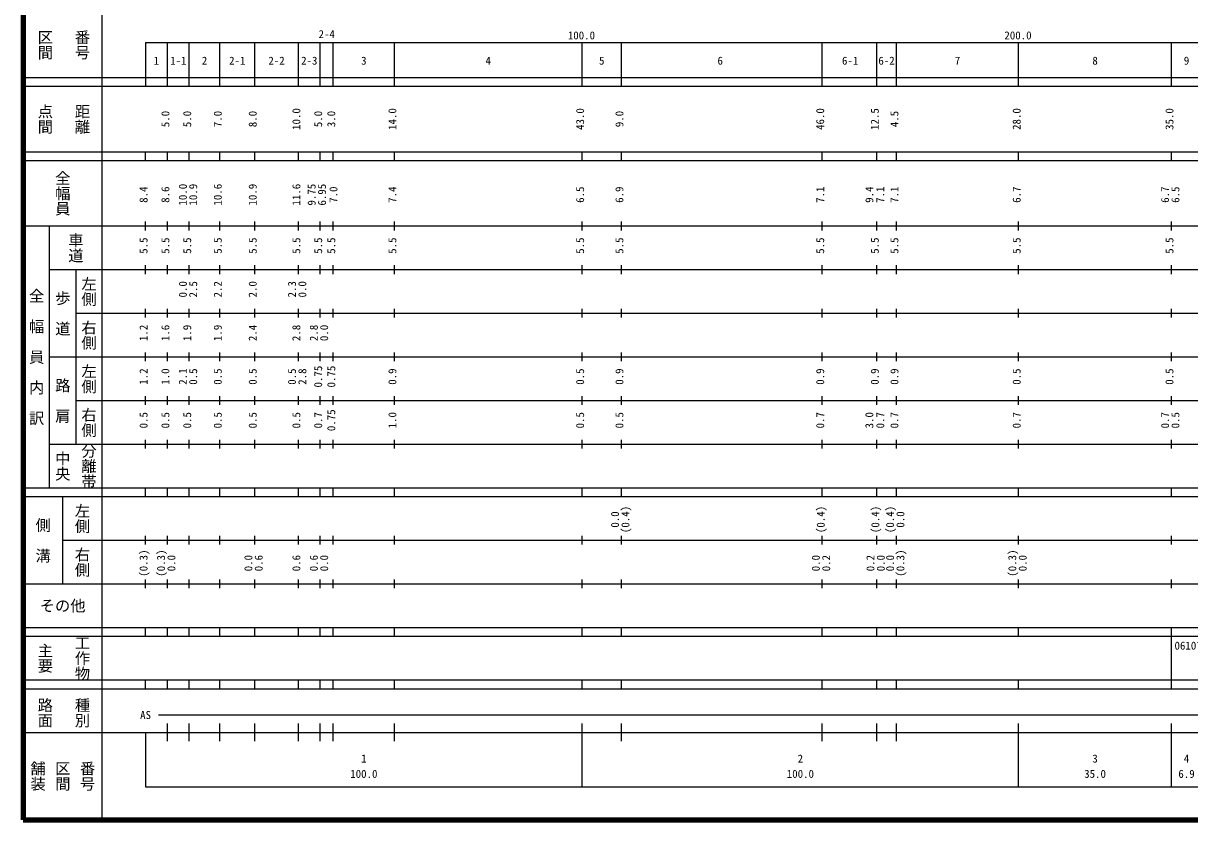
# Model space of a CAD drawing. Units: millimetres on the paper, enlarged 1000 times. Extents: x 40000 to 423008634, y 20000 to 333183309.
# Drawn here: x 40000 to 307173, y 20000 to 202424 of the extents above; entities that cross this region are included whole.
import ezdxf
from ezdxf.enums import TextEntityAlignment as Align

# ---------------------------------------------------------------- set-up
doc = ezdxf.new("R2010")
doc.units = ezdxf.units.MM
doc.header["$LTSCALE"] = 1000
doc.layers.add('M-TTL', color=2, linetype='Continuous', lineweight=140)
doc.layers.add('M-TTL-BAND', color=7, linetype='Continuous', lineweight=25)
doc.styles.add('@ＭＳ ゴシック', font='')
doc.styles.add('ＭＳ ゴシック', font='')
doc.styles.get('@ＭＳ ゴシック').set_extended_font_data('@MS Gothic')
doc.styles.get('ＭＳ ゴシック').set_extended_font_data('MS Gothic')

msp = doc.modelspace()

# ---------------------------------------------------------------- linework, layer by layer
at = {"layer": 'M-TTL'}
for p, q in [((40000, 380000), (40000, 20000)), ((40000, 20000), (680000, 20000))]:
    msp.add_line(p, q, dxfattribs=at)
at = {"layer": 'M-TTL-BAND'}
for p, q in [((58000, 370000), (58000, 20000)), ((68000, 198000), (579000, 198000)), ((68000, 198000), (68000, 188000)), ((73000, 188000), (73000, 198000)), ((78000, 188000), (78000, 198000)), ((85000, 188000), (85000, 198000)), ((93000, 188000), (93000, 198000)), ((103000, 188000), (103000, 198000)), ((108000, 188000), (108000, 198000)), ((111000, 188000), (111000, 198000)), ((125000, 188000), (125000, 198000)), ((168000, 188000), (168000, 198000)), ((177000, 188000), (177000, 198000)), ((223000, 188000), (223000, 198000)), ((235500, 188000), (235500, 198000)), ((240000, 188000), (240000, 198000)), ((268000, 188000), (268000, 198000)), ((303000, 188000), (303000, 198000)), ((40000, 190000), (579000, 190000)), ((40000, 188000), (579000, 188000)), ((40000, 173000), (579000, 173000)), ((40000, 171000), (579000, 171000)), ((68000, 171000), (68000, 173000)), ((73000, 171000), (73000, 173000)), ((78000, 171000), (78000, 173000)), ((85000, 171000), (85000, 173000)), ((93000, 171000), (93000, 173000)), ((103000, 171000), (103000, 173000)), ((108000, 171000), (108000, 173000)), ((111000, 171000), (111000, 173000)), ((125000, 171000), (125000, 173000)), ((168000, 171000), (168000, 173000)), ((177000, 171000), (177000, 173000)), ((223000, 171000), (223000, 173000)), ((235500, 171000), (235500, 173000)), ((240000, 171000), (240000, 173000)), ((268000, 171000), (268000, 173000)), ((303000, 171000), (303000, 173000)), ((40000, 156000), (579000, 156000)), ((46000, 96000), (46000, 156000)), ((68000, 155000), (68000, 157000)), ((73000, 155000), (73000, 157000)), ((78000, 155000), (78000, 157000)), ((85000, 155000), (85000, 157000)), ((93000, 155000), (93000, 157000)), ((103000, 155000), (103000, 157000)), ((108000, 155000), (108000, 157000)), ((111000, 155000), (111000, 157000)), ((125000, 155000), (125000, 157000)), ((168000, 155000), (168000, 157000)), ((177000, 155000), (177000, 157000)), ((223000, 155000), (223000, 157000)), ((235500, 155000), (235500, 157000)), ((240000, 155000), (240000, 157000)), ((268000, 155000), (268000, 157000)), ((303000, 155000), (303000, 157000)), ((68000, 145000), (68000, 147000)), ((73000, 145000), (73000, 147000)), ((78000, 145000), (78000, 147000)), ((85000, 145000), (85000, 147000)), ((93000, 145000), (93000, 147000)), ((103000, 145000), (103000, 147000)), ((108000, 145000), (108000, 147000)), ((111000, 145000), (111000, 147000)), ((125000, 145000), (125000, 147000)), ((168000, 145000), (168000, 147000)), ((177000, 145000), (177000, 147000)), ((223000, 145000), (223000, 147000)), ((235500, 145000), (235500, 147000)), ((240000, 145000), (240000, 147000)), ((268000, 145000), (268000, 147000)), ((303000, 145000), (303000, 147000)), ((46000, 146000), (579000, 146000)), ((52000, 146000), (52000, 106000)), ((68000, 135000), (68000, 137000)), ((73000, 135000), (73000, 137000)), ((78000, 135000), (78000, 137000)), ((85000, 135000), (85000, 137000)), ((93000, 135000), (93000, 137000)), ((103000, 135000), (103000, 137000)), ((108000, 135000), (108000, 137000)), ((111000, 135000), (111000, 137000)), ((125000, 135000), (125000, 137000)), ((168000, 135000), (168000, 137000)), ((177000, 135000), (177000, 137000)), ((223000, 135000), (223000, 137000)), ((235500, 135000), (235500, 137000)), ((240000, 135000), (240000, 137000)), ((268000, 135000), (268000, 137000)), ((303000, 135000), (303000, 137000)), ((52000, 136000), (579000, 136000)), ((46000, 126000), (579000, 126000)), ((68000, 125000), (68000, 127000)), ((73000, 125000), (73000, 127000)), ((78000, 125000), (78000, 127000)), ((85000, 125000), (85000, 127000)), ((93000, 125000), (93000, 127000)), ((103000, 125000), (103000, 127000)), ((108000, 125000), (108000, 127000)), ((111000, 125000), (111000, 127000)), ((125000, 125000), (125000, 127000)), ((168000, 125000), (168000, 127000)), ((177000, 125000), (177000, 127000)), ((223000, 125000), (223000, 127000)), ((235500, 125000), (235500, 127000)), ((240000, 125000), (240000, 127000)), ((268000, 125000), (268000, 127000)), ((303000, 125000), (303000, 127000)), ((52000, 116000), (579000, 116000)), ((68000, 115000), (68000, 117000)), ((73000, 115000), (73000, 117000)), ((78000, 115000), (78000, 117000)), ((85000, 115000), (85000, 117000)), ((93000, 115000), (93000, 117000)), ((103000, 115000), (103000, 117000)), ((108000, 115000), (108000, 117000)), ((111000, 115000), (111000, 117000)), ((125000, 115000), (125000, 117000)), ((168000, 115000), (168000, 117000)), ((177000, 115000), (177000, 117000)), ((223000, 115000), (223000, 117000)), ((235500, 115000), (235500, 117000)), ((240000, 115000), (240000, 117000)), ((268000, 115000), (268000, 117000)), ((303000, 115000), (303000, 117000)), ((68000, 105000), (68000, 107000)), ((73000, 105000), (73000, 107000)), ((78000, 105000), (78000, 107000)), ((85000, 105000), (85000, 107000)), ((93000, 105000), (93000, 107000)), ((103000, 105000), (103000, 107000)), ((108000, 105000), (108000, 107000)), ((111000, 105000), (111000, 107000)), ((125000, 105000), (125000, 107000)), ((168000, 105000), (168000, 107000)), ((177000, 105000), (177000, 107000)), ((223000, 105000), (223000, 107000)), ((235500, 105000), (235500, 107000)), ((240000, 105000), (240000, 107000)), ((268000, 105000), (268000, 107000)), ((303000, 105000), (303000, 107000)), ((46000, 106000), (579000, 106000)), ((40000, 96000), (579000, 96000)), ((40000, 94000), (579000, 94000)), ((49000, 94000), (49000, 74000)), ((68000, 94000), (68000, 96000)), ((73000, 94000), (73000, 96000)), ((78000, 94000), (78000, 96000)), ((85000, 94000), (85000, 96000)), ((93000, 94000), (93000, 96000)), ((103000, 94000), (103000, 96000)), ((108000, 94000), (108000, 96000)), ((111000, 94000), (111000, 96000)), ((125000, 94000), (125000, 96000)), ((168000, 94000), (168000, 96000)), ((177000, 94000), (177000, 96000)), ((223000, 94000), (223000, 96000)), ((235500, 94000), (235500, 96000)), ((240000, 94000), (240000, 96000)), ((268000, 94000), (268000, 96000)), ((303000, 94000), (303000, 96000)), ((49000, 84000), (579000, 84000)), ((68000, 83000), (68000, 85000)), ((73000, 83000), (73000, 85000)), ((78000, 83000), (78000, 85000)), ((85000, 83000), (85000, 85000)), ((93000, 83000), (93000, 85000)), ((103000, 83000), (103000, 85000)), ((108000, 83000), (108000, 85000)), ((111000, 83000), (111000, 85000)), ((125000, 83000), (125000, 85000)), ((168000, 83000), (168000, 85000)), ((177000, 83000), (177000, 85000)), ((223000, 83000), (223000, 85000)), ((235500, 83000), (235500, 85000)), ((240000, 83000), (240000, 85000)), ((268000, 83000), (268000, 85000)), ((303000, 83000), (303000, 85000)), ((68000, 73000), (68000, 75000)), ((73000, 73000), (73000, 75000)), ((78000, 73000), (78000, 75000)), ((85000, 73000), (85000, 75000)), ((93000, 73000), (93000, 75000)), ((103000, 73000), (103000, 75000)), ((108000, 73000), (108000, 75000)), ((111000, 73000), (111000, 75000)), ((125000, 73000), (125000, 75000)), ((168000, 73000), (168000, 75000)), ((177000, 73000), (177000, 75000)), ((223000, 73000), (223000, 75000)), ((235500, 73000), (235500, 75000)), ((240000, 73000), (240000, 75000)), ((268000, 73000), (268000, 75000)), ((303000, 73000), (303000, 75000)), ((40000, 74000), (579000, 74000)), ((40000, 64000), (579000, 64000)), ((40000, 62000), (579000, 62000)), ((68000, 62000), (68000, 64000)), ((73000, 62000), (73000, 64000)), ((78000, 62000), (78000, 64000)), ((85000, 62000), (85000, 64000)), ((93000, 62000), (93000, 64000)), ((103000, 62000), (103000, 64000)), ((108000, 62000), (108000, 64000)), ((111000, 62000), (111000, 64000)), ((125000, 62000), (125000, 64000)), ((168000, 62000), (168000, 64000)), ((177000, 62000), (177000, 64000)), ((223000, 62000), (223000, 64000)), ((235500, 62000), (235500, 64000)), ((240000, 62000), (240000, 64000)), ((268000, 62000), (268000, 64000)), ((303000, 50000), (303000, 64000)), ((40000, 52000), (579000, 52000)), ((68000, 50000), (68000, 52000)), ((73000, 50000), (73000, 52000)), ((78000, 50000), (78000, 52000)), ((85000, 50000), (85000, 52000)), ((93000, 50000), (93000, 52000)), ((103000, 50000), (103000, 52000)), ((108000, 50000), (108000, 52000)), ((111000, 50000), (111000, 52000)), ((125000, 50000), (125000, 52000)), ((168000, 50000), (168000, 52000)), ((177000, 50000), (177000, 52000)), ((223000, 50000), (223000, 52000)), ((235500, 50000), (235500, 52000)), ((240000, 50000), (240000, 52000)), ((268000, 50000), (268000, 52000)), ((40000, 50000), (579000, 50000)), ((71000, 44000), (568000, 44000)), ((73000, 38000), (73000, 42000)), ((78000, 38000), (78000, 42000)), ((85000, 38000), (85000, 42000)), ((93000, 38000), (93000, 42000)), ((103000, 38000), (103000, 42000)), ((108000, 38000), (108000, 42000)), ((111000, 38000), (111000, 42000)), ((125000, 38000), (125000, 42000)), ((168000, 27500), (168000, 42000)), ((177000, 38000), (177000, 42000)), ((223000, 38000), (223000, 42000)), ((235500, 38000), (235500, 42000)), ((240000, 38000), (240000, 42000)), ((268000, 27500), (268000, 42000)), ((303000, 27500), (303000, 42000)), ((40000, 40000), (579000, 40000)), ((68000, 40000), (68000, 27500)), ((68000, 27500), (579000, 27500))]:
    msp.add_line(p, q, dxfattribs=at)

# ---------------------------------------------------------------- texts
at = {"layer": 'M-TTL-BAND', "style": '@ＭＳ ゴシック'}
for s, p in [('区間', (45000, 197500)), ('番号', (53500, 197500)), ('点間', (45000, 180500)), ('距離', (53500, 180500)), ('全幅員', (49000, 163500)), ('車道', (52000, 151000)), ('左側', (55000, 141000)), ('全\u3000幅\u3000員\u3000内\u3000訳', (43000, 126000)), ('歩\u3000道', (49000, 136000)), ('右側', (55000, 131000)), ('左側', (55000, 121000)), ('路\u3000肩', (49000, 116000)), ('右側', (55000, 111000)), ('中央', (49000, 101000)), ('分離帯', (55000, 101000)), ('左側', (53500, 89000)), ('側\u3000溝', (44500, 84000)), ('右側', (53500, 79000)), ('工作物', (53500, 57000)), ('主要', (45000, 57000)), ('路面', (45000, 44500)), ('種別', (53500, 44500)), ('舗装', (43333, 30000)), ('区間', (49000, 30000)), ('番号', (54667, 30000))]:
    msp.add_text(s, height=2566, rotation=270, dxfattribs=at).set_placement(p, align=Align.MIDDLE_CENTER)
at = {"layer": 'M-TTL-BAND', "style": 'ＭＳ ゴシック'}
for s, p in [('2-4', (109500, 198486)), ('100.0', (167844, 198195)), ('200.0', (267844, 198195)), ('1', (70500, 192405)), ('1-1', (75500, 192405)), ('2', (81500, 192405)), ('2-1', (89000, 192405)), ('2-2', (98000, 192405)), ('2-3', (105500, 192405)), ('3', (118000, 192405)), ('4', (146500, 192405)), ('5', (172500, 192405)), ('6', (199638, 192405)), ('6-1', (229398, 192405)), ('6-2', (237731, 192405)), ('7', (254000, 192405)), ('8', (285500, 192405)), ('9', (306450, 192405)), ('AS', (68000, 42500)), ('1', (118000, 32523)), ('2', (218000, 32523)), ('3', (285500, 32523)), ('4', (306450, 32523)), ('100.0', (118000, 29033)), ('100.0', (218000, 29033)), ('35.0', (285500, 29033)), ('6.9', (306450, 29033))]:
    msp.add_text(s, height=1833, dxfattribs=at).set_placement(p, align=Align.BOTTOM_CENTER)
for s, p in [('5.0', (74000, 180500)), ('5.0', (79000, 180500)), ('7.0', (86000, 180500)), ('8.0', (94000, 180500)), ('10.0', (104000, 180500)), ('5.0', (109000, 180500)), ('3.0', (112000, 180500)), ('14.0', (126000, 180500)), ('43.0', (169000, 180500)), ('9.0', (178000, 180500)), ('46.0', (224000, 180500)), ('12.5', (236500, 180500)), ('4.5', (241000, 180500)), ('28.0', (269000, 180500)), ('35.0', (304000, 180500)), ('8.4', (69000, 163174)), ('8.6', (74000, 163174)), ('10.0', (78000, 163174)), ('10.9', (80370, 163174)), ('10.6', (86000, 163174)), ('10.9', (94000, 163174)), ('11.6', (104000, 163174)), ('9.75', (107500, 163174)), ('6.95', (109870, 163174)), ('7.0', (112500, 163174)), ('7.4', (126000, 163174)), ('6.5', (169000, 163174)), ('6.9', (178000, 163174)), ('7.1', (224000, 163174)), ('9.4', (235250, 163174)), ('7.1', (237750, 163174)), ('7.1', (241000, 163174)), ('6.7', (269000, 163174)), ('6.7', (303000, 163174)), ('6.5', (305370, 163174)), ('5.5', (69000, 151500)), ('5.5', (74000, 151500)), ('5.5', (79000, 151500)), ('5.5', (86000, 151500)), ('5.5', (94000, 151500)), ('5.5', (104000, 151500)), ('5.5', (109000, 151500)), ('5.5', (112000, 151500)), ('5.5', (126000, 151500)), ('5.5', (169000, 151500)), ('5.5', (178000, 151500)), ('5.5', (224000, 151500)), ('5.5', (236500, 151500)), ('5.5', (241000, 151500)), ('5.5', (269000, 151500)), ('5.5', (304000, 151500)), ('0.0', (78000, 141500)), ('2.5', (80370, 141500)), ('2.2', (86000, 141500)), ('2.0', (94000, 141500)), ('2.3', (103000, 141500)), ('0.0', (105370, 141500)), ('1.2', (69000, 131500)), ('1.6', (74000, 131500)), ('1.9', (79000, 131500)), ('1.9', (86000, 131500)), ('2.4', (94000, 131500)), ('2.8', (104000, 131500)), ('2.8', (108000, 131500)), ('0.0', (110370, 131500)), ('1.2', (69000, 121500)), ('1.0', (74000, 121500)), ('2.1', (78000, 121500)), ('0.5', (80370, 121500)), ('0.5', (86000, 121500)), ('0.5', (94000, 121500)), ('0.5', (103000, 121500)), ('2.8', (105370, 121500)), ('0.75', (109000, 121500)), ('0.75', (112000, 121500)), ('0.9', (126000, 121500)), ('0.5', (169000, 121500)), ('0.9', (178000, 121500)), ('0.9', (224000, 121500)), ('0.9', (236500, 121500)), ('0.9', (241000, 121500)), ('0.5', (269000, 121500)), ('0.5', (304000, 121500)), ('0.5', (69000, 111500)), ('0.5', (74000, 111500)), ('0.5', (79000, 111500)), ('0.5', (86000, 111500)), ('0.5', (94000, 111500)), ('0.5', (104000, 111500)), ('0.7', (109000, 111500)), ('0.75', (112000, 111500)), ('1.0', (126000, 111500)), ('0.5', (169000, 111500)), ('0.5', (178000, 111500)), ('0.7', (224000, 111500)), ('3.0', (235250, 111500)), ('0.7', (237750, 111500)), ('0.7', (241000, 111500)), ('0.7', (269000, 111500)), ('0.7', (303000, 111500)), ('0.5', (305370, 111500)), ('(0.4)', (179370, 88764)), ('(0.4)', (224120, 88764)), ('(0.4)', (236620, 88764)), ('(0.4)', (240000, 88764)), ('0.0', (177000, 88764)), ('0.0', (242370, 88764)), ('(0.3)', (69000, 78764)), ('(0.3)', (73000, 78764)), ('0.0', (75370, 78764)), ('0.0', (93000, 78764)), ('0.6', (95370, 78764)), ('0.6', (104000, 78764)), ('0.6', (108000, 78764)), ('0.0', (110370, 78764)), ('0.0', (223000, 78764)), ('0.2', (225370, 78764)), ('0.2', (235500, 78764)), ('0.0', (237870, 78764)), ('0.0', (240000, 78764)), ('(0.3)', (242370, 78764)), ('(0.3)', (268000, 78764)), ('0.0', (270370, 78764))]:
    msp.add_text(s, height=1833, rotation=90, dxfattribs=at).set_placement(p, align=Align.BOTTOM_CENTER)
msp.add_text('その他', height=2566, dxfattribs=at).set_placement((49000, 69000), align=Align.MIDDLE_CENTER)
msp.add_text('06107', height=1833, dxfattribs=at).set_placement((303700, 58405), align=Align.BOTTOM_LEFT)

doc.saveas('drawing.dxf')
